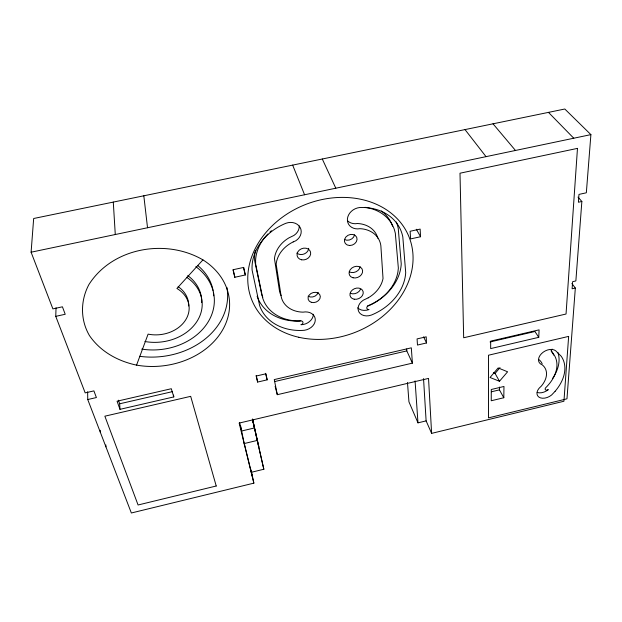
<?xml version="1.0" encoding="UTF-8"?>
<svg xmlns="http://www.w3.org/2000/svg" width="622" height="622" viewBox="0 0 622 622"><rect width="100%" height="100%" fill="white"/><g stroke="black" fill="none" stroke-linecap="round" stroke-linejoin="round"><path stroke-width="0.93" d="M503.804 397.738L503.968 386.464L491.279 389.496L491.248 400.755L503.804 397.738L499.435 389.87L499.466 387.063M251.506 471.764L253.854 483.146L131.351 512.987L87.741 399.534L96.402 397.551L93.899 390.888L85.183 392.879L55.755 316.341L56.042 307.758M538.753 337.334L539.095 329.854L490.68 341.136L490.665 348.592L538.753 337.334L534.943 331.495L490.043 341.968M55.755 316.341L65.217 314.273L62.418 306.809L52.893 308.885L31.1 252.205L33.666 218.501L564.799 109.013L590.9 134.624L586.336 192.797L578.973 194.398L578.406 202.228L581.858 201.474L575.863 280.942L572.629 281.68L572.116 288.779L575.327 288.048L566.969 398.826L488.472 417.875L488.48 355.224L568.648 336.393L563.936 401.244L431.621 433.371L426.117 420.884L423.543 378.635M136.56 365.122L148.098 334.131A32.064 25.541 -5.5 0 0 185.597 320.003A32.064 25.541 -5.5 0 0 176.928 288.46L202.935 259.872C165.95 238.265 112.357 247.533 88.876 284.619C80.378 300.605 80.23 319.778 89.412 335.515C100.344 351.554 117.846 361.172 136.56 365.122A74.329 59.253 -5.4 0 0 221.37 332.008A74.329 59.253 -5.4 0 0 202.935 259.872M499.474 381.263L490.035 377.492L498.152 367.929L507.599 371.793L499.474 381.263L495.081 373.433L500.002 367.641M407.472 382.491L408.949 401.835L417.976 422.851L426.117 420.884M263.837 469.252L251.296 472.292L244.267 443.54L257.189 440.454L252.485 419.166L263.837 469.252L257.189 440.454M491.442 391.782L499.435 389.87M277.311 394.69L412.394 363.139L411.321 347.83L274.263 379.583L277.311 394.69L275.134 386.355M274.87 381.504L406.811 350.901L412.394 363.139M173.554 395.102L173.779 396.914L119.976 409.338L119.681 403.787L172.17 391.704M257.64 382.056L267.172 379.848L265.913 373.791L256.326 376.007L257.64 382.056L256.077 375.501M426.536 342.955L417.479 345.055L417.082 338.912L426.194 336.813L426.536 342.955L423.559 336.867M234.828 277.264L245.325 274.971L243.754 267.413L233.18 269.707L234.828 277.264L233.017 269.808M420.565 236.733L410.621 238.902L410.123 231.267L420.138 229.09L420.565 236.733L416.336 229.254M31.1 252.205L590.9 134.624M493.37 372.749L495.081 373.433M548.48 112.38L573.764 138.224M578.001 197.112L581.858 201.474M493.021 123.809L515.482 150.462M465.007 129.586L486.031 156.651M571.867 283.476L575.327 288.048M322.289 159.007L335.802 188.202M262.811 297.324L261.8 294.836L254.608 260.338L254.6 256.381A46.145 38.206 -19.5 0 1 255.424 250.588M292.667 165.11L304.578 194.764M119.976 409.338L117.068 401.198L171.314 388.727L173.779 396.914M118.398 400.179L119.681 403.787M243.404 267.553L245.325 274.971M265.524 373.324L267.172 379.848M239.61 422.703L241.639 430.999L254.414 427.975L252.369 419.111M253.854 483.146L239.159 423.084L428.535 378.409L431.621 433.371M252.664 419.492L258.869 446.759M250.332 467.612L252.143 476.149M240.504 425.464L244.368 444.365M143.814 195.79L147.531 227.745M406.664 349.004L406.811 350.901M415.076 380.897L417.976 422.851M113.29 202.08L115.28 234.517M105.872 444.955L105.942 446.876M100.243 430.284L100.297 432.197M87.648 391.79L87.741 399.534M360.496 289.308A6.803 5.388 -23 0 1 350.497 293.304M360.177 266.76A6.935 5.582 -23.8 0 1 349.339 271.853M354.587 234.813A6.469 5.341 -25 0 1 344.433 239.478M318.169 292.363A6.228 4.984 -19.4 0 1 308.108 296.181M308.699 248.326A6.912 5.746 -19.8 0 1 304.15 253.955A6.912 5.746 -19.8 0 1 296.873 253.076M178.133 286.641A31.924 25.494 -5.4 0 1 188.676 305.97M195.837 266.659A59.176 47.373 -5.2 0 1 207.289 323.277A59.176 47.373 -5.2 0 1 141.707 349.097M186.647 277.272A45.686 36.488 -5.4 0 1 196.863 321.59A45.686 36.488 -5.4 0 1 144.918 341.517M187.758 275.569A45.492 36.418 -5.3 0 1 201.66 302.65M197.539 265.337A58.896 47.272 -5.1 0 1 213.066 290.427M213.362 292.216A58.896 47.272 -5.1 0 1 213.688 295.823M226.882 287.356A73.334 58.896 -5.1 0 1 139.53 356.305M538.73 359.438A23.356 15.869 -28.4 0 1 542.159 363.722M552.149 349.121A2.815 1.905 -30.5 0 0 551.489 351.718A37.6 25.533 -28.4 0 1 545.906 387.522A2.348 1.547 -28.8 0 0 545.517 389.807A2.348 1.547 -28.8 0 0 548.301 389.621A9.835 6.531 -28.8 0 1 537.19 392.474M557.942 352.565A43.26 29.522 -28.5 0 1 552.538 378.51M551.185 350.505A37.421 25.518 -28.5 0 1 553.603 355.084M299.252 225.949A11.841 10.045 -19 0 1 293.926 235.443L288.841 237.923A29.257 24.126 -19.6 0 0 274.45 258.682L279.55 291.36A26.544 21.405 -19 0 0 281.066 295.528M267.895 233.996A46.409 38.3 -19.5 0 0 255.611 259.988L255.626 263.953L262.826 298.537L264.179 301.864A44.209 35.656 -19 0 0 296.469 320.929L301.009 320.96A2.371 1.85 -17.8 0 1 302.984 322.631A2.371 1.85 -17.8 0 1 300.916 324.707L303.209 324.521A11.406 8.972 -18 0 0 313.364 314.265M269.971 232.006A46.409 38.3 -19.5 0 1 271.433 230.739M257.104 296.196A48.835 39.52 -19 0 0 299.12 321.053A2.356 1.85 -17.7 0 0 300.838 320.509M347.612 220.841A12.222 10.224 -27 0 0 357.533 223.516A27.026 22.104 -24.7 0 1 377.849 238.242M364.982 207.336A45.041 36.861 -24.7 0 1 394.364 229.596L395.32 233.196L398.352 268.113L397.94 271.868A45.157 36.162 -23.6 0 1 371.863 304.275L367.485 306.265A2.628 2.037 -23.3 0 0 366.933 308.52A2.628 2.037 -23.3 0 0 369.04 309.562A10.901 8.498 -23.3 0 1 357.712 307.874M396.3 221.992A49.752 40.85 -24.8 0 1 398.251 228.453L401.237 263.915A49.752 39.979 -23.6 0 1 367.493 305.954M381.255 210.936A44.784 36.768 -24.8 0 1 392.583 226.221M577.473 148.378L566.043 314.024L463.67 337.762L460 173.211L577.473 148.378M555.127 391.277L551.628 394.986A9.905 6.539 -28.7 0 1 538.738 396.984A9.905 6.539 -28.7 0 1 540.697 386.666L541.008 386.449A23.527 15.884 -28.3 0 0 542.096 364.756A10.247 6.943 -30 0 1 541.451 353.693A10.247 6.943 -30 0 1 555.757 350.847L561.238 356.282A43.789 29.568 -28.3 0 1 555.127 391.277M293.203 241.904L290.692 243.256A29.506 24.219 -19.6 0 0 276.152 264.132L281.253 296.935A26.769 21.475 -19 0 0 303.007 312.151A11.499 8.996 -18.1 0 1 315.284 320.182A11.499 8.996 -18.1 0 1 302.121 330.43A49.519 39.738 -19 0 1 259.623 305.55L252.12 270.22A51.859 42.599 -19.5 0 1 285.84 223.298A11.942 10.092 -19.1 0 1 300.092 227.364A11.942 10.092 -19.1 0 1 295.823 240.753L293.203 241.904M368.208 297.837L363.38 300.154A10.986 8.521 -23.3 0 0 358.84 311.824A10.986 8.521 -23.3 0 0 371.396 315.051A50.452 40.197 -23.6 0 0 405.699 272.661L402.815 236.959A50.46 41.099 -24.6 0 0 361.848 207.476A12.331 10.263 -26.9 0 0 347.418 218.905A12.331 10.263 -26.9 0 0 359.967 228.678A27.259 22.182 -24.6 0 1 380.858 245.713L383.028 278.5A28.729 22.89 -23.4 0 1 368.208 297.837M216.223 486.007L138.076 504.986L104.861 416.188L190.682 396.338L216.223 486.007M354.229 299.213A6.865 5.404 -22.9 0 0 363.17 291.827A6.865 5.404 -22.9 0 0 352.379 289.961A6.865 5.404 -22.9 0 0 354.229 299.213M353.078 277.785A6.99 5.598 -23.7 0 0 362.603 270.593A6.99 5.598 -23.7 0 0 351.873 268.012A6.99 5.598 -23.7 0 0 353.078 277.785M349.673 245.503A6.523 5.365 -24.9 0 0 356.67 237.223A6.523 5.365 -24.9 0 0 345.863 237.036A6.523 5.365 -24.9 0 0 349.673 245.503M311.295 302.308A6.274 4.999 -19.4 0 0 320.322 296.531A6.274 4.999 -19.4 0 0 310.907 293.53A6.274 4.999 -19.4 0 0 311.295 302.308M301.67 259.809A6.974 5.769 -19.8 0 0 310.572 252.159A6.974 5.769 -19.8 0 0 299.345 250.075A6.974 5.769 -19.8 0 0 301.67 259.809M298.785 337.264A84.693 68.568 -21.8 0 0 412.363 249.025A84.693 68.568 -21.8 0 0 280.071 218.96A84.693 68.568 -21.8 0 0 298.785 337.264"/></g></svg>
